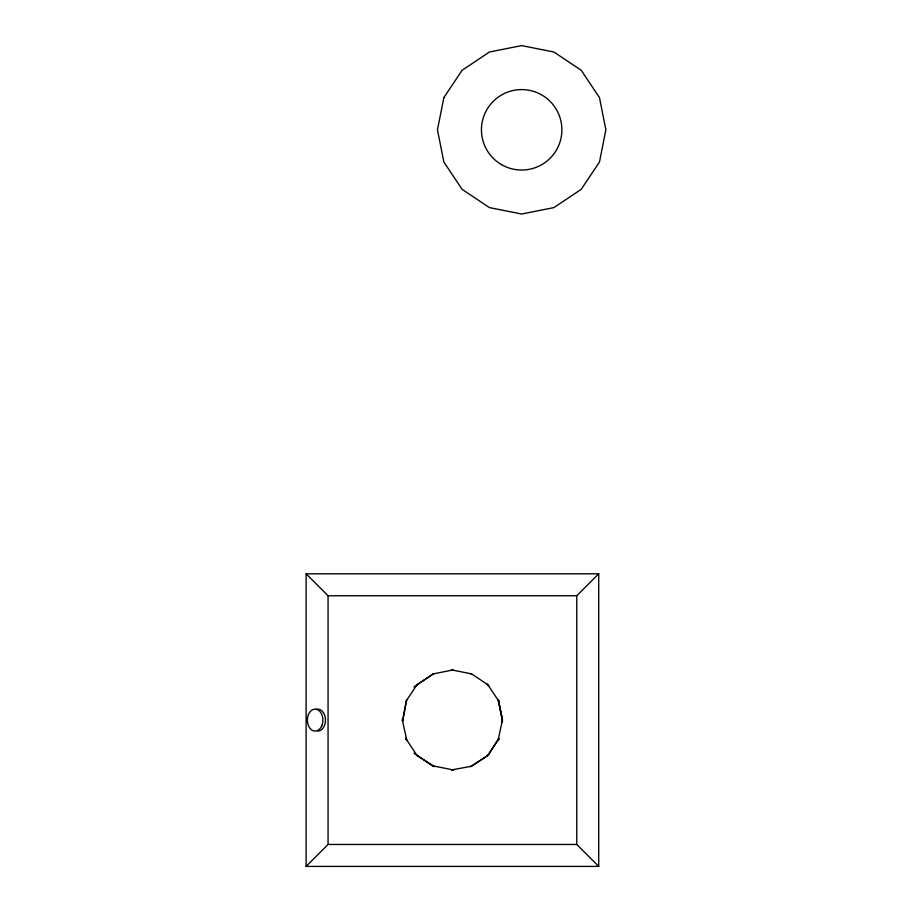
<?xml version="1.0" encoding="UTF-8"?>
<svg xmlns="http://www.w3.org/2000/svg" width="912" height="912" viewBox="0 0 912 912"><rect width="100%" height="100%" fill="white"/><g stroke="black" fill="none" stroke-linecap="round" stroke-linejoin="round"><path stroke-width="1.37" d="M402.409 719.933L402.58 719.089L402.58 721.118L406.752 700.097M402.58 721.118L406.182 700.952L417.035 684.718L433.439 673.843L432.402 674.447M498.556 739.404L498.853 738.241L487.806 755.489L471.721 766.24L451.406 769.945M471.401 766.376L470.558 766.536L487.806 755.489L498.647 739.256L498.077 740.122L502.455 720.104L498.602 700.883L502.455 720.104L502.056 722.122M405.988 701.966L406.285 700.804M498.67 739.165L498.043 740.156L498.647 739.256M488.912 753.825L486.951 756.059L488.376 754.634M414.014 686.861L433.268 673.877L452.42 670.058L471.572 673.877L487.806 684.718L498.647 700.952L498.077 700.097L502.421 720.275L502.261 719.089M416.465 685.573L417.035 684.718M306.124 866.4L328.069 844.455L576.772 844.455L598.717 866.4L598.717 573.808L306.124 573.808L306.124 866.4L598.717 866.4M576.772 844.455L576.772 595.753L598.717 573.808M452.42 670.058L451.406 670.263L453.435 670.263M433.268 673.877L434.283 673.672M452.42 770.15L453.435 769.945L432.402 765.772L433.268 766.342L434.283 766.536L414.014 753.346M306.124 573.808L328.069 595.753L576.772 595.753M470.558 673.672L471.721 673.968M487.806 684.718L486.951 684.148L488.912 686.383L487.658 684.627M402.374 720.104L406.752 740.122L406.148 739.085L417.035 755.489L433.268 766.342M417.89 756.059L417.035 755.489M498.647 700.952L498.077 700.097L498.67 701.043M328.069 595.753L328.069 844.455M315.712 709.502A10.967 7.763 -90 0 1 325.413 718.667A10.967 7.763 -90 0 1 317.729 731.082M443.87 97.584L437.452 129.812L443.87 162.04L462.122 189.354L489.436 207.605L521.664 214.024L553.892 207.605L581.206 189.354L599.469 162.04L605.876 129.812L599.469 97.584L581.206 70.27L553.892 52.007L521.664 45.6L489.436 52.007L462.122 70.27L443.87 97.584M406.285 739.404L405.988 738.241L406.285 739.404M321.856 725.587A10.967 7.763 -90 0 0 315.142 709.137A10.967 7.763 -90 0 0 308.416 725.587A10.967 7.763 -90 0 0 321.856 725.587M501.554 164.65A40.231 40.231 0 0 0 561.895 129.812A40.231 40.231 0 0 0 501.554 94.973A40.231 40.231 0 0 0 501.554 164.65"/></g></svg>
